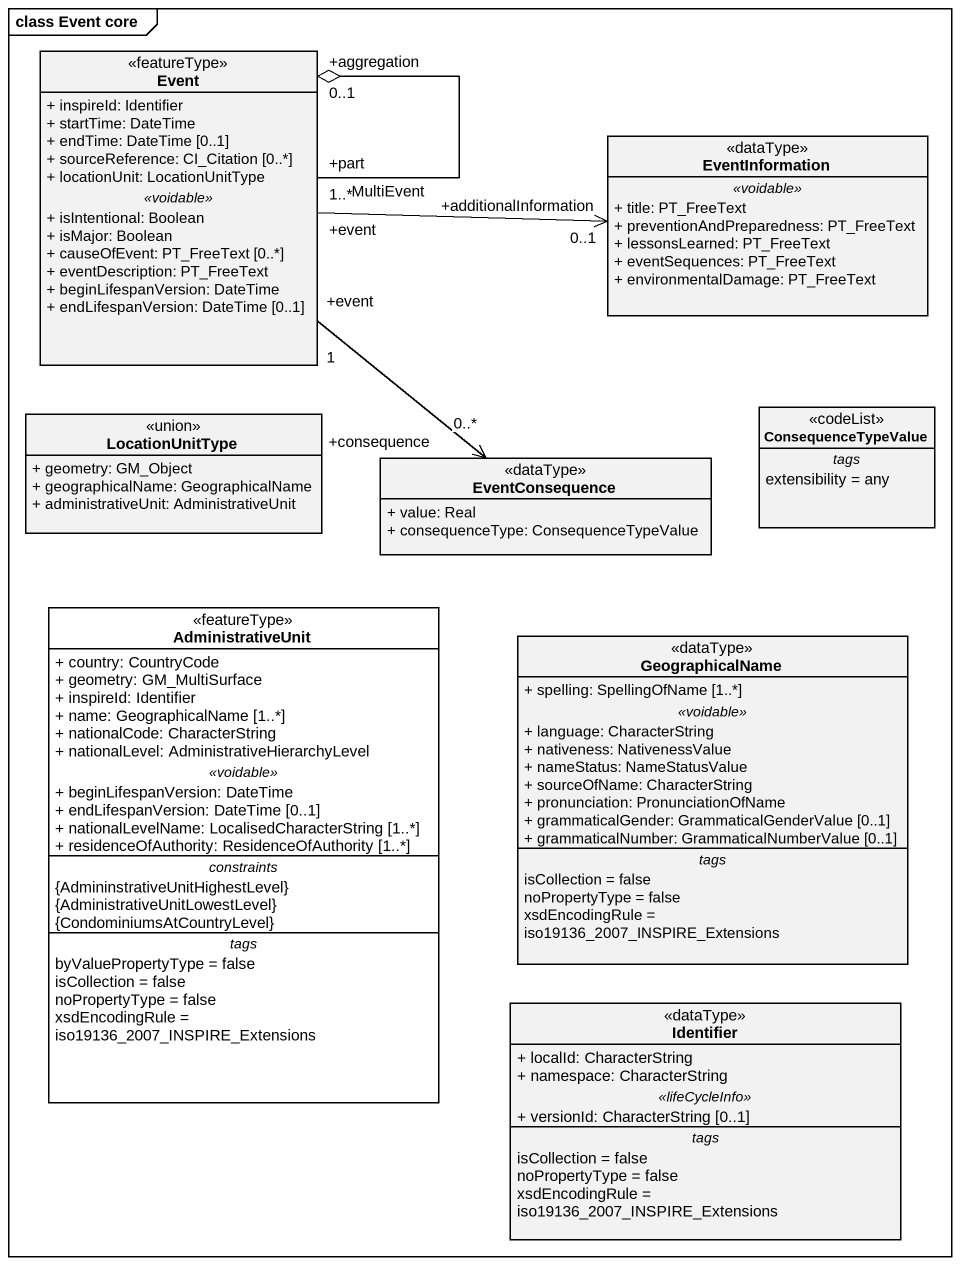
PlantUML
@startuml
mainframe class Event core
hide circle
hide empty members
skinparam classAttributeIconSize 0
class Event <<featureType>> {
  + inspireId: Identifier
  + startTime: DateTime
  + endTime: DateTime [0..1]
  + sourceReference: CI_Citation [0..*]
  + locationUnit: LocationUnitType
  .. <<voidable>> ..
  + isIntentional: Boolean
  + isMajor: Boolean
  + causeOfEvent: PT_FreeText [0..*]
  + eventDescription: PT_FreeText
  + beginLifespanVersion: DateTime
  + endLifespanVersion: DateTime [0..1]
}
class EventInformation <<dataType>> {
  .. <<voidable>> ..
  + title: PT_FreeText
  + preventionAndPreparedness: PT_FreeText
  + lessonsLearned: PT_FreeText
  + eventSequences: PT_FreeText
  + environmentalDamage: PT_FreeText
}
class LocationUnitType <<union>> {
  + geometry: GM_Object
  + geographicalName: GeographicalName
  + administrativeUnit: AdministrativeUnit
}
class ConsequenceTypeValue <<codeList>> {
  -- tags --
  extensibility = any
}
class EventConsequence <<dataType>> {
  + value: Real
  + consequenceType: ConsequenceTypeValue
}
class AdministrativeUnit <<featureType>> #FFFFFF {
  + country: CountryCode
  + geometry: GM_MultiSurface
  + inspireId: Identifier
  + name: GeographicalName [1..*]
  + nationalCode: CharacterString
  + nationalLevel: AdministrativeHierarchyLevel
  .. <<voidable>> ..
  + beginLifespanVersion: DateTime
  + endLifespanVersion: DateTime [0..1]
  + nationalLevelName: LocalisedCharacterString [1..*]
  + residenceOfAuthority: ResidenceOfAuthority [1..*]
  -- constraints --
  {AdmininstrativeUnitHighestLevel}
  {AdministrativeUnitLowestLevel}
  {CondominiumsAtCountryLevel}
  -- tags --
  byValuePropertyType = false
  isCollection = false
  noPropertyType = false
  xsdEncodingRule = iso19136_2007_INSPIRE_Extensions
}
class GeographicalName <<dataType>> {
  + spelling: SpellingOfName [1..*]
  .. <<voidable>> ..
  + language: CharacterString
  + nativeness: NativenessValue
  + nameStatus: NameStatusValue
  + sourceOfName: CharacterString
  + pronunciation: PronunciationOfName
  + grammaticalGender: GrammaticalGenderValue [0..1]
  + grammaticalNumber: GrammaticalNumberValue [0..1]
  -- tags --
  isCollection = false
  noPropertyType = false
  xsdEncodingRule = iso19136_2007_INSPIRE_Extensions
}
class Identifier <<dataType>> {
  + localId: CharacterString
  + namespace: CharacterString
  .. <<lifeCycleInfo>> ..
  + versionId: CharacterString [0..1]
  -- tags --
  isCollection = false
  noPropertyType = false
  xsdEncodingRule = iso19136_2007_INSPIRE_Extensions
}
Event "+part\n1..*" --o "+aggregation\n0..1" Event : MultiEvent
Event "+event" -right-> "+additionalInformation\n0..1" EventInformation
Event "+event\n1" --> "+consequence\n0..*" EventConsequence
@enduml
